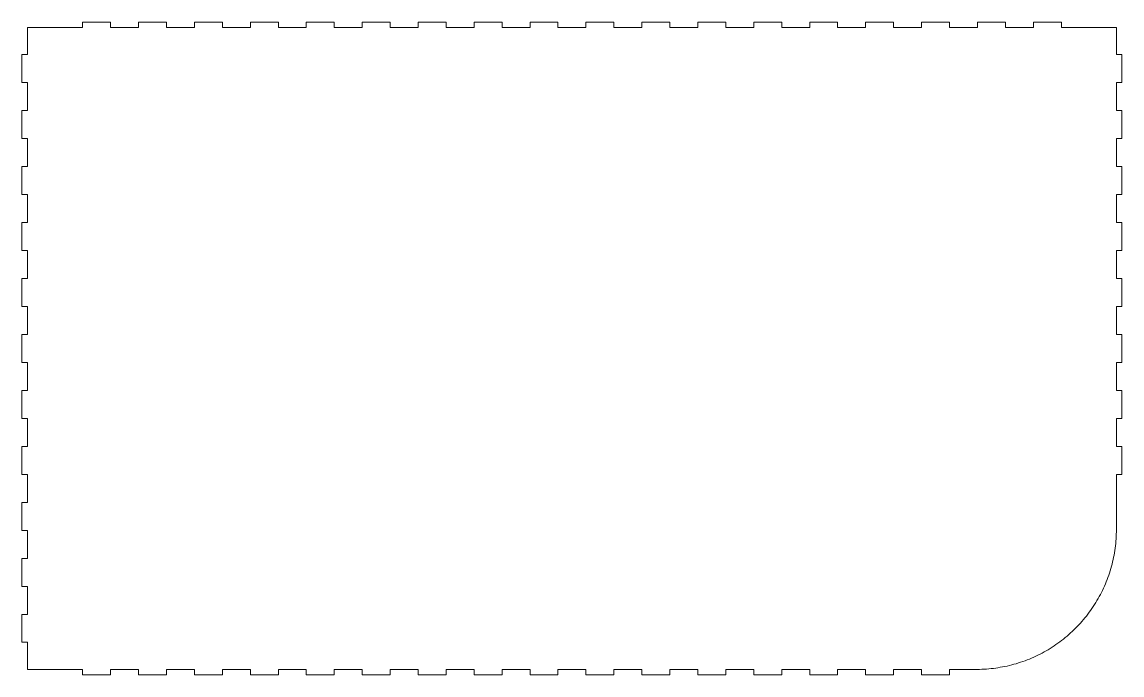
# Model space of a CAD drawing. Header units: millimetres. Extents: x -265 to 3135, y -989 to 809.
# Drawn here: x 1955 to 3135, y -967 to -267 of the extents above; entities that cross this region are included whole.
import ezdxf

# ---------------------------------------------------------------- set-up
doc = ezdxf.new("R2010")
doc.units = ezdxf.units.MM
doc.header["$MEASUREMENT"] = 0
doc.layers.add('Layer 1', color=7, linetype='Continuous', lineweight=0)

msp = doc.modelspace()

# ---------------------------------------------------------------- linework, layer by layer
at = {"layer": 'Layer 1', "color": 1, "lineweight": 9, "true_color": 0xff0000}
msp.add_lwpolyline([(1954.7, -421.5)], dxfattribs=at)
msp.add_open_spline([(1954.7, -661.5), (1954.7, -661.5), (1960.7, -661.5), (1960.7, -661.5), (1960.7, -661.5), (1960.7, -631.5), (1960.7, -631.5), (1960.7, -631.5), (1954.7, -631.5), (1954.7, -631.5), (1954.7, -631.5), (1954.7, -601.5), (1954.7, -601.5), (1954.7, -601.5), (1960.7, -601.5), (1960.7, -601.5), (1960.7, -601.5), (1960.7, -571.5), (1960.7, -571.5), (1960.7, -571.5), (1954.7, -571.5), (1954.7, -571.5), (1954.7, -561.5), (1954.7, -551.5), (1954.7, -541.5), (1956.7, -541.5), (1958.7, -541.5), (1960.7, -541.5), (1960.7, -541.5), (1960.7, -511.5), (1960.7, -511.5), (1960.7, -511.5), (1954.7, -511.5), (1954.7, -511.5), (1954.7, -511.5), (1954.7, -481.5), (1954.7, -481.5), (1954.7, -481.5), (1960.7, -481.5), (1960.7, -481.5), (1960.7, -481.5), (1960.7, -451.5), (1960.7, -451.5), (1960.7, -451.5), (1954.7, -451.5), (1954.7, -451.5), (1954.7, -451.5), (1954.7, -421.5), (1954.7, -421.5), (1954.7, -421.5), (1960.7, -421.5), (1960.7, -421.5), (1960.7, -421.5), (1960.7, -391.5), (1960.7, -391.5), (1960.7, -391.5), (1954.7, -391.5), (1954.7, -391.5), (1954.7, -391.5), (1954.7, -361.5), (1954.7, -361.5), (1954.7, -361.5), (1960.7, -361.5), (1960.7, -361.5), (1960.7, -361.5), (1960.7, -331.5), (1960.7, -331.5), (1960.7, -331.5), (1954.7, -331.5), (1954.7, -331.5), (1954.7, -331.5), (1954.7, -301.5), (1954.7, -301.5), (1954.7, -301.5), (1960.7, -301.5), (1960.7, -301.5), (1960.7, -301.5), (1960.7, -272.5), (1960.7, -272.5), (1960.7, -272.5), (2019.7, -272.5), (2019.7, -272.5), (2019.7, -272.5), (2019.7, -266.5), (2019.7, -266.5), (2019.7, -266.5), (2049.7, -266.5), (2049.7, -266.5), (2049.7, -266.5), (2049.7, -272.5), (2049.7, -272.5), (2049.7, -272.5), (2079.7, -272.5), (2079.7, -272.5), (2079.7, -272.5), (2079.7, -266.5), (2079.7, -266.5), (2079.7, -266.5), (2109.7, -266.5), (2109.7, -266.5), (2109.7, -266.5), (2109.7, -272.5), (2109.7, -272.5), (2109.7, -272.5), (2139.7, -272.5), (2139.7, -272.5), (2139.7, -272.5), (2139.7, -266.5), (2139.7, -266.5), (2139.7, -266.5), (2169.7, -266.5), (2169.7, -266.5), (2169.7, -266.5), (2169.7, -272.5), (2169.7, -272.5), (2169.7, -272.5), (2199.7, -272.5), (2199.7, -272.5), (2199.7, -272.5), (2199.7, -266.5), (2199.7, -266.5), (2199.7, -266.5), (2229.7, -266.5), (2229.7, -266.5), (2229.7, -266.5), (2229.7, -272.5), (2229.7, -272.5), (2229.7, -272.5), (2259.7, -272.5), (2259.7, -272.5), (2259.7, -272.5), (2259.7, -266.5), (2259.7, -266.5), (2259.7, -266.5), (2289.7, -266.5), (2289.7, -266.5), (2289.7, -266.5), (2289.7, -272.5), (2289.7, -272.5), (2289.7, -272.5), (2319.7, -272.5), (2319.7, -272.5), (2319.7, -272.5), (2319.7, -266.5), (2319.7, -266.5), (2319.7, -266.5), (2349.7, -266.5), (2349.7, -266.5), (2349.7, -266.5), (2349.7, -272.5), (2349.7, -272.5), (2349.7, -272.5), (2379.7, -272.5), (2379.7, -272.5), (2379.7, -272.5), (2379.7, -266.5), (2379.7, -266.5), (2379.7, -266.5), (2409.7, -266.5), (2409.7, -266.5), (2409.7, -266.5), (2409.7, -272.5), (2409.7, -272.5), (2409.7, -272.5), (2439.7, -272.5), (2439.7, -272.5), (2439.7, -272.5), (2439.7, -266.5), (2439.7, -266.5), (2439.7, -266.5), (2469.7, -266.5), (2469.7, -266.5), (2469.7, -266.5), (2469.7, -272.5), (2469.7, -272.5), (2469.7, -272.5), (2499.7, -272.5), (2499.7, -272.5), (2499.7, -272.5), (2499.7, -266.5), (2499.7, -266.5), (2499.7, -266.5), (2529.7, -266.5), (2529.7, -266.5), (2529.7, -266.5), (2529.7, -272.5), (2529.7, -272.5), (2529.7, -272.5), (2559.7, -272.5), (2559.7, -272.5), (2559.7, -272.5), (2559.7, -266.5), (2559.7, -266.5), (2559.7, -266.5), (2589.7, -266.5), (2589.7, -266.5), (2589.7, -266.5), (2589.7, -272.5), (2589.7, -272.5), (2589.7, -272.5), (2619.7, -272.5), (2619.7, -272.5), (2619.7, -272.5), (2619.7, -266.5), (2619.7, -266.5), (2619.7, -266.5), (2649.7, -266.5), (2649.7, -266.5), (2649.7, -266.5), (2649.7, -272.5), (2649.7, -272.5), (2649.7, -272.5), (2679.7, -272.5), (2679.7, -272.5), (2679.7, -272.5), (2679.7, -266.5), (2679.7, -266.5), (2679.7, -266.5), (2709.7, -266.5), (2709.7, -266.5), (2709.7, -266.5), (2709.7, -272.5), (2709.7, -272.5), (2709.7, -272.5), (2739.7, -272.5), (2739.7, -272.5), (2739.7, -272.5), (2739.7, -266.5), (2739.7, -266.5), (2739.7, -266.5), (2769.7, -266.5), (2769.7, -266.5), (2769.7, -266.5), (2769.7, -272.5), (2769.7, -272.5), (2769.7, -272.5), (2799.7, -272.5), (2799.7, -272.5), (2799.7, -272.5), (2799.7, -266.5), (2799.7, -266.5), (2799.7, -266.5), (2829.7, -266.5), (2829.7, -266.5), (2829.7, -266.5), (2829.7, -272.5), (2829.7, -272.5), (2829.7, -272.5), (2859.7, -272.5), (2859.7, -272.5), (2859.7, -272.5), (2859.7, -266.5), (2859.7, -266.5), (2859.7, -266.5), (2889.7, -266.5), (2889.7, -266.5), (2889.7, -266.5), (2889.7, -272.5), (2889.7, -272.5), (2889.7, -272.5), (2919.7, -272.5), (2919.7, -272.5), (2919.7, -272.5), (2919.7, -266.5), (2919.7, -266.5), (2919.7, -266.5), (2949.7, -266.5), (2949.7, -266.5), (2949.7, -266.5), (2949.7, -272.5), (2949.7, -272.5), (2949.7, -272.5), (2979.7, -272.5), (2979.7, -272.5), (2979.7, -272.5), (2979.7, -266.5), (2979.7, -266.5), (2979.7, -266.5), (3009.7, -266.5), (3009.7, -266.5), (3009.7, -266.5), (3009.7, -272.5), (3009.7, -272.5), (3009.7, -272.5), (3039.7, -272.5), (3039.7, -272.5), (3039.7, -272.5), (3039.7, -266.5), (3039.7, -266.5), (3039.7, -266.5), (3069.7, -266.5), (3069.7, -266.5), (3069.7, -266.5), (3069.7, -272.5), (3069.7, -272.5), (3069.7, -272.5), (3099.7, -272.5), (3099.7, -272.5), (3099.7, -272.5), (3128.7, -272.5), (3128.7, -272.5), (3128.7, -272.5), (3128.7, -301.5), (3128.7, -301.5), (3128.7, -301.5), (3134.7, -301.5), (3134.7, -301.5), (3134.7, -301.5), (3134.7, -331.5), (3134.7, -331.5), (3134.7, -331.5), (3128.7, -331.5), (3128.7, -331.5), (3128.7, -331.5), (3128.7, -361.5), (3128.7, -361.5), (3128.7, -361.5), (3134.7, -361.5), (3134.7, -361.5), (3134.7, -361.5), (3134.7, -391.5), (3134.7, -391.5), (3134.7, -391.5), (3128.7, -391.5), (3128.7, -391.5), (3128.7, -391.5), (3128.7, -421.5), (3128.7, -421.5), (3128.7, -421.5), (3134.7, -421.5), (3134.7, -421.5), (3134.7, -421.5), (3134.7, -451.5), (3134.7, -451.5), (3134.7, -451.5), (3128.7, -451.5), (3128.7, -451.5), (3128.7, -451.5), (3128.7, -481.5), (3128.7, -481.5), (3128.7, -481.5), (3134.7, -481.5), (3134.7, -481.5), (3134.7, -481.5), (3134.7, -511.5), (3134.7, -511.5), (3134.7, -511.5), (3128.7, -511.5), (3128.7, -511.5), (3128.7, -511.5), (3128.7, -541.5), (3128.7, -541.5), (3128.7, -541.5), (3134.7, -541.5), (3134.7, -541.5), (3134.7, -541.5), (3134.7, -541.5), (3134.7, -541.5), (3134.7, -541.5), (3134.7, -571.5), (3134.7, -571.5), (3134.7, -571.5), (3134.7, -571.5), (3134.7, -571.5), (3134.7, -571.5), (3128.7, -571.5), (3128.7, -571.5), (3128.7, -571.5), (3128.7, -571.5), (3128.7, -571.5), (3128.7, -571.5), (3128.7, -601.5), (3128.7, -601.5), (3128.7, -601.5), (3134.7, -601.5), (3134.7, -601.5), (3134.7, -601.5), (3134.7, -631.5), (3134.7, -631.5), (3134.7, -631.5), (3128.7, -631.5), (3128.7, -631.5), (3128.7, -631.5), (3128.7, -661.5), (3128.7, -661.5), (3128.7, -661.5), (3134.7, -661.5), (3134.7, -661.5), (3134.7, -661.5), (3134.7, -691.5), (3134.7, -691.5), (3134.7, -691.5), (3134.7, -691.5), (3134.7, -691.5), (3132.7, -691.5), (3130.7, -691.5), (3128.7, -691.5), (3128.7, -691.5), (3128.7, -721.5), (3128.7, -721.5), (3128.7, -721.5), (3134.7, -721.5), (3134.7, -721.5), (3134.7, -721.5), (3134.7, -751.5), (3134.7, -751.5), (3134.7, -751.5), (3128.7, -751.5), (3128.7, -751.5), (3128.7, -751.5), (3128.7, -781.5), (3128.7, -781.5), (3128.7, -781.5), (3128.7, -810.5), (3128.7, -810.5), (3128.7, -810.5), (3128.7, -813), (3128.7, -813), (3128.7, -813), (3128.6, -815.5), (3128.6, -815.5), (3128.6, -815.5), (3128.5, -818), (3128.5, -818), (3128.5, -818), (3128.4, -820.5), (3128.4, -820.5), (3128.4, -820.5), (3128.2, -823), (3128.2, -823), (3128.2, -823), (3128, -825.5), (3128, -825.5), (3128, -825.5), (3127.7, -828), (3127.7, -828), (3127.7, -828), (3127.4, -830.5), (3127.4, -830.5), (3127.4, -830.5), (3127, -832.9), (3127, -832.9), (3127, -832.9), (3126.6, -835.4), (3126.6, -835.4), (3126.6, -835.4), (3126.2, -837.9), (3126.2, -837.9), (3126.2, -837.9), (3125.7, -840.3), (3125.7, -840.3), (3125.7, -840.3), (3125.2, -842.8), (3125.2, -842.8), (3125.2, -842.8), (3124.7, -845.2), (3124.7, -845.2), (3124.7, -845.2), (3124.1, -847.6), (3124.1, -847.6), (3124.1, -847.6), (3123.4, -850), (3123.4, -850), (3123.4, -850), (3122.7, -852.4), (3122.7, -852.4), (3122.7, -852.4), (3122, -854.8), (3122, -854.8), (3122, -854.8), (3121.3, -857.2), (3121.3, -857.2), (3121.3, -857.2), (3120.5, -859.6), (3120.5, -859.6), (3120.5, -859.6), (3119.6, -861.9), (3119.6, -861.9), (3119.6, -861.9), (3118.7, -864.3), (3118.7, -864.3), (3118.7, -864.3), (3117.8, -866.6), (3117.8, -866.6), (3117.8, -866.6), (3116.9, -868.9), (3116.9, -868.9), (3116.9, -868.9), (3115.9, -871.2), (3115.9, -871.2), (3115.9, -871.2), (3114.9, -873.5), (3114.9, -873.5), (3114.9, -873.5), (3113.8, -875.8), (3113.8, -875.8), (3113.8, -875.8), (3112.7, -878), (3112.7, -878), (3112.7, -878), (3111.5, -880.2), (3111.5, -880.2), (3111.5, -880.2), (3110.4, -882.4), (3110.4, -882.4), (3110.4, -882.4), (3109.1, -884.6), (3109.1, -884.6), (3109.1, -884.6), (3107.9, -886.8), (3107.9, -886.8), (3107.9, -886.8), (3106.6, -888.9), (3106.6, -888.9), (3106.6, -888.9), (3105.3, -891), (3105.3, -891), (3105.3, -891), (3103.9, -893.1), (3103.9, -893.1), (3103.9, -893.1), (3102.5, -895.2), (3102.5, -895.2), (3102.5, -895.2), (3101.1, -897.3), (3101.1, -897.3), (3101.1, -897.3), (3099.6, -899.3), (3099.6, -899.3), (3099.6, -899.3), (3098.1, -901.3), (3098.1, -901.3), (3098.1, -901.3), (3096.6, -903.3), (3096.6, -903.3), (3096.6, -903.3), (3095, -905.2), (3095, -905.2), (3095, -905.2), (3093.4, -907.1), (3093.4, -907.1), (3093.4, -907.1), (3091.8, -909), (3091.8, -909), (3091.8, -909), (3090.2, -910.9), (3090.2, -910.9), (3090.2, -910.9), (3088.5, -912.8), (3088.5, -912.8), (3088.5, -912.8), (3086.8, -914.6), (3086.8, -914.6), (3086.8, -914.6), (3085, -916.4), (3085, -916.4), (3085, -916.4), (3083.2, -918.1), (3083.2, -918.1), (3083.2, -918.1), (3081.4, -919.8), (3081.4, -919.8), (3081.4, -919.8), (3079.6, -921.5), (3079.6, -921.5), (3079.6, -921.5), (3077.7, -923.2), (3077.7, -923.2), (3077.7, -923.2), (3075.8, -924.8), (3075.8, -924.8), (3075.8, -924.8), (3073.9, -926.4), (3073.9, -926.4), (3073.9, -926.4), (3072, -928), (3072, -928), (3072, -928), (3070, -929.5), (3070, -929.5), (3070, -929.5), (3068, -931.1), (3068, -931.1), (3068, -931.1), (3066, -932.5), (3066, -932.5), (3066, -932.5), (3063.9, -934), (3063.9, -934), (3063.9, -934), (3061.9, -935.4), (3061.9, -935.4), (3061.9, -935.4), (3059.8, -936.7), (3059.8, -936.7), (3059.8, -936.7), (3057.6, -938.1), (3057.6, -938.1), (3057.6, -938.1), (3055.5, -939.4), (3055.5, -939.4), (3055.5, -939.4), (3053.4, -940.6), (3053.4, -940.6), (3053.4, -940.6), (3051.2, -941.8), (3051.2, -941.8), (3051.2, -941.8), (3049, -943), (3049, -943), (3049, -943), (3046.8, -944.2), (3046.8, -944.2), (3046.8, -944.2), (3044.5, -945.3), (3044.5, -945.3), (3044.5, -945.3), (3042.3, -946.4), (3042.3, -946.4), (3042.3, -946.4), (3040, -947.4), (3040, -947.4), (3040, -947.4), (3037.7, -948.4), (3037.7, -948.4), (3037.7, -948.4), (3035.4, -949.4), (3035.4, -949.4), (3035.4, -949.4), (3033.1, -950.3), (3033.1, -950.3), (3033.1, -950.3), (3030.7, -951.2), (3030.7, -951.2), (3030.7, -951.2), (3028.4, -952.1), (3028.4, -952.1), (3028.4, -952.1), (3026, -952.9), (3026, -952.9), (3026, -952.9), (3023.6, -953.6), (3023.6, -953.6), (3023.6, -953.6), (3021.2, -954.4), (3021.2, -954.4), (3021.2, -954.4), (3018.8, -955), (3018.8, -955), (3018.8, -955), (3016.4, -955.7), (3016.4, -955.7), (3016.4, -955.7), (3014, -956.3), (3014, -956.3), (3014, -956.3), (3011.6, -956.9), (3011.6, -956.9), (3011.6, -956.9), (3009.1, -957.4), (3009.1, -957.4), (3009.1, -957.4), (3006.7, -957.9), (3006.7, -957.9), (3006.7, -957.9), (3004.2, -958.3), (3004.2, -958.3), (3004.2, -958.3), (3001.7, -958.7), (3001.7, -958.7), (3001.7, -958.7), (2999.3, -959.1), (2999.3, -959.1), (2999.3, -959.1), (2996.8, -959.4), (2996.8, -959.4), (2996.8, -959.4), (2994.3, -959.7), (2994.3, -959.7), (2994.3, -959.7), (2991.8, -959.9), (2991.8, -959.9), (2991.8, -959.9), (2989.3, -960.1), (2989.3, -960.1), (2989.3, -960.1), (2986.8, -960.3), (2986.8, -960.3), (2986.8, -960.3), (2984.3, -960.4), (2984.3, -960.4), (2984.3, -960.4), (2981.8, -960.5), (2981.8, -960.5), (2981.8, -960.5), (2979.3, -960.5), (2979.3, -960.5), (2979.3, -960.5), (2978.7, -960.5), (2978.7, -960.5), (2978.7, -960.5), (2949.7, -960.5), (2949.7, -960.5), (2949.7, -960.5), (2949.7, -966.5), (2949.7, -966.5), (2949.7, -966.5), (2919.7, -966.5), (2919.7, -966.5), (2919.7, -966.5), (2919.7, -960.5), (2919.7, -960.5), (2919.7, -960.5), (2889.7, -960.5), (2889.7, -960.5), (2889.7, -960.5), (2889.7, -966.5), (2889.7, -966.5), (2889.7, -966.5), (2859.7, -966.5), (2859.7, -966.5), (2859.7, -966.5), (2859.7, -960.5), (2859.7, -960.5), (2859.7, -960.5), (2829.7, -960.5), (2829.7, -960.5), (2829.7, -960.5), (2829.7, -966.5), (2829.7, -966.5), (2829.7, -966.5), (2799.7, -966.5), (2799.7, -966.5), (2799.7, -966.5), (2799.7, -960.5), (2799.7, -960.5), (2799.7, -960.5), (2769.7, -960.5), (2769.7, -960.5), (2769.7, -960.5), (2769.7, -966.5), (2769.7, -966.5), (2769.7, -966.5), (2739.7, -966.5), (2739.7, -966.5), (2739.7, -966.5), (2739.7, -960.5), (2739.7, -960.5), (2739.7, -960.5), (2709.7, -960.5), (2709.7, -960.5), (2709.7, -960.5), (2709.7, -966.5), (2709.7, -966.5), (2709.7, -966.5), (2679.7, -966.5), (2679.7, -966.5), (2679.7, -966.5), (2679.7, -960.5), (2679.7, -960.5), (2679.7, -960.5), (2649.7, -960.5), (2649.7, -960.5), (2649.7, -960.5), (2649.7, -966.5), (2649.7, -966.5), (2649.7, -966.5), (2619.7, -966.5), (2619.7, -966.5), (2619.7, -966.5), (2619.7, -960.5), (2619.7, -960.5), (2619.7, -960.5), (2589.7, -960.5), (2589.7, -960.5), (2589.7, -960.5), (2589.7, -966.5), (2589.7, -966.5), (2589.7, -966.5), (2559.7, -966.5), (2559.7, -966.5), (2559.7, -966.5), (2559.7, -960.5), (2559.7, -960.5), (2559.7, -960.5), (2529.7, -960.5), (2529.7, -960.5), (2529.7, -960.5), (2529.7, -966.5), (2529.7, -966.5), (2529.7, -966.5), (2499.7, -966.5), (2499.7, -966.5), (2499.7, -966.5), (2499.7, -960.5), (2499.7, -960.5), (2499.7, -960.5), (2469.7, -960.5), (2469.7, -960.5), (2469.7, -960.5), (2469.7, -966.5), (2469.7, -966.5), (2469.7, -966.5), (2439.7, -966.5), (2439.7, -966.5), (2439.7, -966.5), (2439.7, -960.5), (2439.7, -960.5), (2439.7, -960.5), (2409.7, -960.5), (2409.7, -960.5), (2409.7, -960.5), (2409.7, -966.5), (2409.7, -966.5), (2409.7, -966.5), (2379.7, -966.5), (2379.7, -966.5), (2379.7, -966.5), (2379.7, -960.5), (2379.7, -960.5), (2379.7, -960.5), (2349.7, -960.5), (2349.7, -960.5), (2349.7, -960.5), (2349.7, -966.5), (2349.7, -966.5), (2349.7, -966.5), (2319.7, -966.5), (2319.7, -966.5), (2319.7, -966.5), (2319.7, -960.5), (2319.7, -960.5), (2319.7, -960.5), (2289.7, -960.5), (2289.7, -960.5), (2289.7, -960.5), (2289.7, -966.5), (2289.7, -966.5), (2289.7, -966.5), (2259.7, -966.5), (2259.7, -966.5), (2259.7, -966.5), (2259.7, -960.5), (2259.7, -960.5), (2259.7, -960.5), (2229.7, -960.5), (2229.7, -960.5), (2229.7, -960.5), (2229.7, -966.5), (2229.7, -966.5), (2229.7, -966.5), (2199.7, -966.5), (2199.7, -966.5), (2199.7, -966.5), (2199.7, -960.5), (2199.7, -960.5), (2199.7, -960.5), (2169.7, -960.5), (2169.7, -960.5), (2169.7, -960.5), (2169.7, -966.5), (2169.7, -966.5), (2169.7, -966.5), (2139.7, -966.5), (2139.7, -966.5), (2139.7, -966.5), (2139.7, -960.5), (2139.7, -960.5), (2139.7, -960.5), (2109.7, -960.5), (2109.7, -960.5), (2109.7, -960.5), (2109.7, -966.5), (2109.7, -966.5), (2109.7, -966.5), (2079.7, -966.5), (2079.7, -966.5), (2079.7, -966.5), (2079.7, -960.5), (2079.7, -960.5), (2079.7, -960.5), (2049.7, -960.5), (2049.7, -960.5), (2049.7, -960.5), (2049.7, -966.5), (2049.7, -966.5), (2049.7, -966.5), (2019.7, -966.5), (2019.7, -966.5), (2019.7, -966.5), (2019.7, -960.5), (2019.7, -960.5), (2019.7, -960.5), (1989.7, -960.5), (1989.7, -960.5), (1989.7, -960.5), (1960.7, -960.5), (1960.7, -960.5), (1960.7, -960.5), (1960.7, -931.5), (1960.7, -931.5), (1960.7, -931.5), (1954.7, -931.5), (1954.7, -931.5), (1954.7, -931.5), (1954.7, -901.5), (1954.7, -901.5), (1954.7, -901.5), (1960.7, -901.5), (1960.7, -901.5), (1960.7, -901.5), (1960.7, -871.5), (1960.7, -871.5), (1960.7, -871.5), (1954.7, -871.5), (1954.7, -871.5), (1954.7, -871.5), (1954.7, -841.5), (1954.7, -841.5), (1954.7, -841.5), (1960.7, -841.5), (1960.7, -841.5), (1960.7, -841.5), (1960.7, -811.5), (1960.7, -811.5), (1960.7, -811.5), (1954.7, -811.5), (1954.7, -811.5), (1954.7, -811.5), (1954.7, -781.5), (1954.7, -781.5), (1954.7, -781.5), (1960.7, -781.5), (1960.7, -781.5), (1960.7, -781.5), (1960.7, -751.5), (1960.7, -751.5), (1960.7, -751.5), (1954.7, -751.5), (1954.7, -751.5), (1954.7, -751.5), (1954.7, -721.5), (1954.7, -721.5), (1954.7, -721.5), (1960.7, -721.5), (1960.7, -721.5), (1960.7, -721.5), (1960.7, -691.5), (1960.7, -691.5), (1960.7, -691.5), (1954.7, -691.5), (1954.7, -691.5), (1954.7, -681.5), (1954.7, -671.5), (1954.7, -661.5)], degree=3, knots=[0, 0, 0, 0, 1, 1, 1, 2, 2, 2, 3, 3, 3, 4, 4, 4, 5, 5, 5, 6, 6, 6, 7, 7, 7, 8, 8, 8, 9, 9, 9, 10, 10, 10, 11, 11, 11, 12, 12, 12, 13, 13, 13, 14, 14, 14, 15, 15, 15, 16, 16, 16, 17, 17, 17, 18, 18, 18, 19, 19, 19, 20, 20, 20, 21, 21, 21, 22, 22, 22, 23, 23, 23, 24, 24, 24, 25, 25, 25, 26, 26, 26, 27, 27, 27, 28, 28, 28, 29, 29, 29, 30, 30, 30, 31, 31, 31, 32, 32, 32, 33, 33, 33, 34, 34, 34, 35, 35, 35, 36, 36, 36, 37, 37, 37, 38, 38, 38, 39, 39, 39, 40, 40, 40, 41, 41, 41, 42, 42, 42, 43, 43, 43, 44, 44, 44, 45, 45, 45, 46, 46, 46, 47, 47, 47, 48, 48, 48, 49, 49, 49, 50, 50, 50, 51, 51, 51, 52, 52, 52, 53, 53, 53, 54, 54, 54, 55, 55, 55, 56, 56, 56, 57, 57, 57, 58, 58, 58, 59, 59, 59, 60, 60, 60, 61, 61, 61, 62, 62, 62, 63, 63, 63, 64, 64, 64, 65, 65, 65, 66, 66, 66, 67, 67, 67, 68, 68, 68, 69, 69, 69, 70, 70, 70, 71, 71, 71, 72, 72, 72, 73, 73, 73, 74, 74, 74, 75, 75, 75, 76, 76, 76, 77, 77, 77, 78, 78, 78, 79, 79, 79, 80, 80, 80, 81, 81, 81, 82, 82, 82, 83, 83, 83, 84, 84, 84, 85, 85, 85, 86, 86, 86, 87, 87, 87, 88, 88, 88, 89, 89, 89, 90, 90, 90, 91, 91, 91, 92, 92, 92, 93, 93, 93, 94, 94, 94, 95, 95, 95, 96, 96, 96, 97, 97, 97, 98, 98, 98, 99, 99, 99, 100, 100, 100, 101, 101, 101, 102, 102, 102, 103, 103, 103, 104, 104, 104, 105, 105, 105, 106, 106, 106, 107, 107, 107, 108, 108, 108, 109, 109, 109, 110, 110, 110, 111, 111, 111, 112, 112, 112, 113, 113, 113, 114, 114, 114, 115, 115, 115, 116, 116, 116, 117, 117, 117, 118, 118, 118, 119, 119, 119, 120, 120, 120, 121, 121, 121, 122, 122, 122, 123, 123, 123, 124, 124, 124, 125, 125, 125, 126, 126, 126, 127, 127, 127, 128, 128, 128, 129, 129, 129, 130, 130, 130, 131, 131, 131, 132, 132, 132, 133, 133, 133, 134, 134, 134, 135, 135, 135, 136, 136, 136, 137, 137, 137, 138, 138, 138, 139, 139, 139, 140, 140, 140, 141, 141, 141, 142, 142, 142, 143, 143, 143, 144, 144, 144, 145, 145, 145, 146, 146, 146, 147, 147, 147, 148, 148, 148, 149, 149, 149, 150, 150, 150, 151, 151, 151, 152, 152, 152, 153, 153, 153, 154, 154, 154, 155, 155, 155, 156, 156, 156, 157, 157, 157, 158, 158, 158, 159, 159, 159, 160, 160, 160, 161, 161, 161, 162, 162, 162, 163, 163, 163, 164, 164, 164, 165, 165, 165, 166, 166, 166, 167, 167, 167, 168, 168, 168, 169, 169, 169, 170, 170, 170, 171, 171, 171, 172, 172, 172, 173, 173, 173, 174, 174, 174, 175, 175, 175, 176, 176, 176, 177, 177, 177, 178, 178, 178, 179, 179, 179, 180, 180, 180, 181, 181, 181, 182, 182, 182, 183, 183, 183, 184, 184, 184, 185, 185, 185, 186, 186, 186, 187, 187, 187, 188, 188, 188, 189, 189, 189, 190, 190, 190, 191, 191, 191, 192, 192, 192, 193, 193, 193, 194, 194, 194, 195, 195, 195, 196, 196, 196, 197, 197, 197, 198, 198, 198, 199, 199, 199, 200, 200, 200, 201, 201, 201, 202, 202, 202, 203, 203, 203, 204, 204, 204, 205, 205, 205, 206, 206, 206, 207, 207, 207, 208, 208, 208, 209, 209, 209, 210, 210, 210, 211, 211, 211, 212, 212, 212, 213, 213, 213, 214, 214, 214, 215, 215, 215, 216, 216, 216, 217, 217, 217, 218, 218, 218, 219, 219, 219, 220, 220, 220, 221, 221, 221, 222, 222, 222, 223, 223, 223, 224, 224, 224, 225, 225, 225, 226, 226, 226, 227, 227, 227, 228, 228, 228, 229, 229, 229, 230, 230, 230, 231, 231, 231, 232, 232, 232, 233, 233, 233, 234, 234, 234, 235, 235, 235, 236, 236, 236, 237, 237, 237, 238, 238, 238, 239, 239, 239, 240, 240, 240, 241, 241, 241, 242, 242, 242, 243, 243, 243, 244, 244, 244, 245, 245, 245, 246, 246, 246, 247, 247, 247, 248, 248, 248, 249, 249, 249, 250, 250, 250, 251, 251, 251, 252, 252, 252, 253, 253, 253, 254, 254, 254, 255, 255, 255, 256, 256, 256, 257, 257, 257, 258, 258, 258, 259, 259, 259, 260, 260, 260, 261, 261, 261, 262, 262, 262, 263, 263, 263, 264, 264, 264, 265, 265, 265, 266, 266, 266, 267, 267, 267, 268, 268, 268, 269, 269, 269, 270, 270, 270, 271, 271, 271, 272, 272, 272, 273, 273, 273, 274, 274, 274, 275, 275, 275, 276, 276, 276, 277, 277, 277, 278, 278, 278, 279, 279, 279, 280, 280, 280, 281, 281, 281, 282, 282, 282, 283, 283, 283, 284, 284, 284, 285, 285, 285, 286, 286, 286, 287, 287, 287, 288, 288, 288, 289, 289, 289, 290, 290, 290, 291, 291, 291, 292, 292, 292, 293, 293, 293, 294, 294, 294, 295, 295, 295, 296, 296, 296, 297, 297, 297, 298, 298, 298, 299, 299, 299, 300, 300, 300, 301, 301, 301, 302, 302, 302, 303, 303, 303, 304, 304, 304, 305, 305, 305, 306, 306, 306, 307, 307, 307, 308, 308, 308, 309, 309, 309, 310, 310, 310, 311, 311, 311, 312, 312, 312, 313, 313, 313, 314, 314, 314, 315, 315, 315, 316, 316, 316, 317, 317, 317, 318, 318, 318, 318], dxfattribs=at)

doc.saveas('drawing.dxf')
